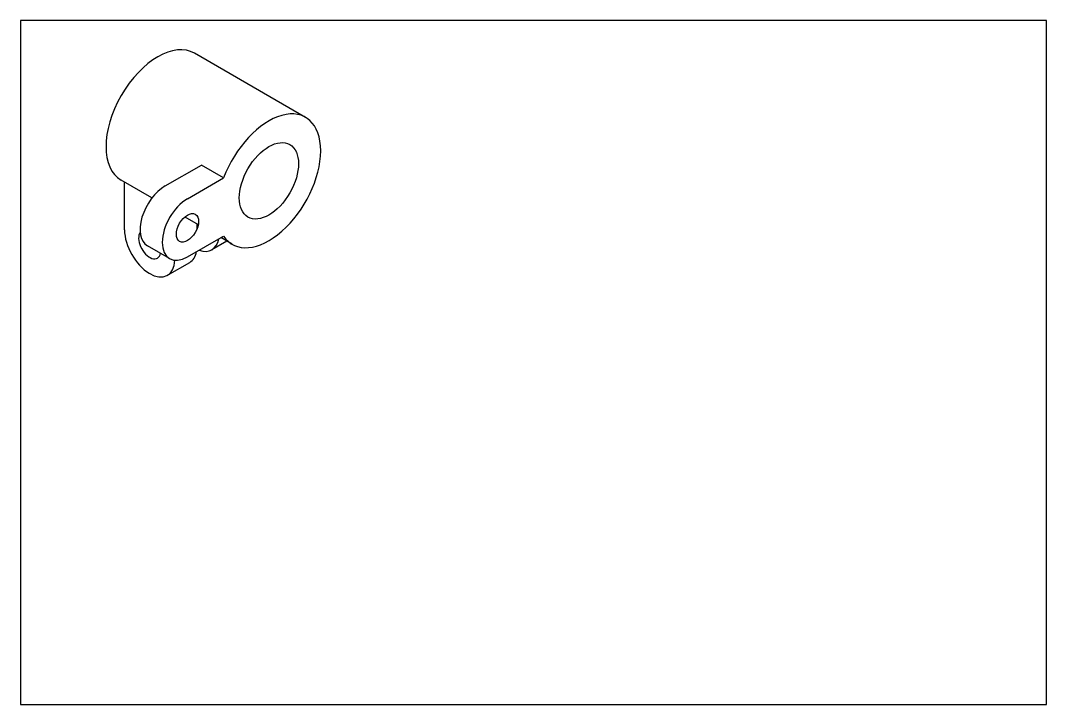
# Model space of a CAD drawing. Header units: millimetres. Extents: x 0 to 600, y 0 to 400.
import ezdxf

# ---------------------------------------------------------------- set-up
doc = ezdxf.new("R2010")
doc.units = ezdxf.units.MM
doc.layers.get('0').update_dxf_attribs({"true_color": 0xe7f0ff})

msp = doc.modelspace()

# ---------------------------------------------------------------- linework, layer by layer
for p, q in [((166.7, 343.38), (101.74, 380.88)), ((84.64, 303.26), (105.78, 315.46)), ((118.77, 307.96), (105.78, 315.46)), ((76.89, 296.23), (58.88, 306.63)), ((97.63, 295.76), (118.77, 307.96)), ((60.83, 277.51), (60.83, 305.51)), ((96.09, 285.15), (103.94, 280.62)), ((103.26, 278.26), (103.26, 281.01)), ((97.63, 261.76), (118.77, 273.96)), ((120.62, 270.99), (111.94, 265.98)), ((123.83, 269.13), (117.12, 273.01)), ((87.22, 260.73), (74.23, 268.23)), ((85.96, 250.98), (98.95, 258.48))]:
    msp.add_line(p, q)
msp.add_lwpolyline([(0, 0), (600, 0), (600, 400), (0, 400)], close=True)
for centre, major_axis, start_param, end_param in [((80.31, 343.76), (-21.43, -37.12), 3.141593, 6.283185), ((145.26, 306.26), (-21.43, -37.12), 6.004967, 11.273792), ((84.64, 286.26), (-10.41, -18.03), 3.926991, 6.283185), ((97.63, 278.76), (-10.41, -18.03), 3.926991, 7.068583), ((75.55, 269.01), (10.41, -18.03), 3.926991, 7.025686), ((75.55, 269.01), (4.59, -7.95), 3.382351, 6.861557), ((101.53, 284.01), (10.41, -18.03), 5.694894, 6.871476), ((88.54, 276.51), (10.41, -18.03), 6.283185, 6.871476), ((88.54, 276.51), (10.41, -18.03), 0, 0.588291)]:
    msp.add_ellipse(centre, major_axis=major_axis, ratio=0.57735, start_param=start_param, end_param=end_param)
for centre, major_axis in [((145.26, 306.26), (-12.25, -21.21)), ((97.63, 278.76), (-4.59, -7.95))]:
    msp.add_ellipse(centre, major_axis=major_axis, ratio=0.57735)

doc.saveas('drawing.dxf')
